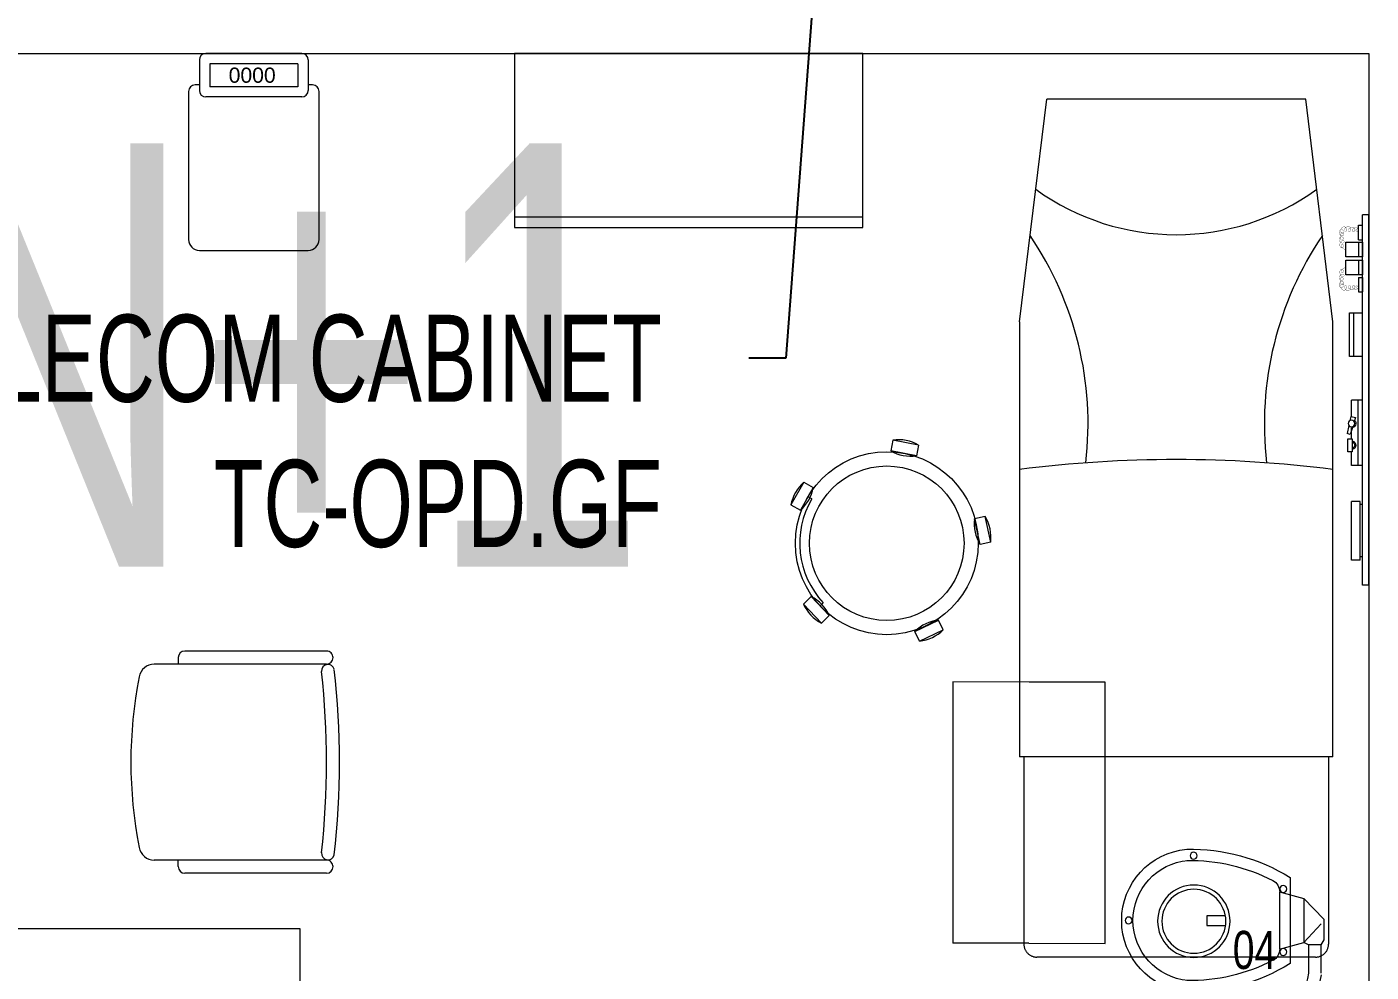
# Model space of a CAD drawing. Header units: inches. Extents: x -501855 to 57169, y -29325 to 19878.
# Drawn here: x 20767 to 23854, y -8557 to -6387 of the extents above; entities that cross this region are included whole.
import ezdxf
from ezdxf import colors
from ezdxf.entities.mleader import LeaderData, LeaderLine
from ezdxf.enums import TextEntityAlignment as Align
from ezdxf.math import Vec2, Vec3

# ---------------------------------------------------------------- set-up
doc = ezdxf.new("R2018")
doc.units = ezdxf.units.IN
doc.header["$LTSCALE"] = 25
doc.header["$MEASUREMENT"] = 0
doc.linetypes.add('00-Ground Floor$0$HIDDEN', pattern=[9.525, 6.35, -3.175])
doc.linetypes.add('DASHDOT', pattern=[25.4, 12.7, -6.35, 0, -6.35])
doc.layers.get('0').update_dxf_attribs({"color": 8})
for name, color, linetype, lineweight in [('00-Ground Floor$0$72_EGR_EQP_TAG', 142, 'Continuous', 5), ('00-Ground Floor$0$LOADING', 253, 'Continuous', 5), ('00-Ground Floor$0$Walls', 251, 'Continuous', 5), ('E-LITE-CLNG-CNDT', 6, 'DASHDOT', 35), ('E-POWR-PANL', 10, 'Continuous', 35), ('E-POWR-TEXT', 6, 'Continuous', 25)]:
    doc.layers.add(name, color=color, linetype=linetype, lineweight=lineweight)
doc.styles.add('00-Ground Floor$0$Standard', font='arial.ttf')
doc.styles.add('00-Ground Floor$0$X3G_ENTITY_257CFD', font='swisscl.ttf', dxfattribs={"height": 200})
doc.styles.add('DC_Elc_Romans', font='elc_romans.shx', dxfattribs={"width": 0.7})
doc.styles.get("Standard").update_dxf_attribs({"font": 'arial.ttf'})

# ---------------------------------------------------------------- blocks, each defined once
blk = doc.blocks.new('00-Ground Floor$0$ME19011A-P')
for p, q in [((-0.425, 0), (0.425, 0)), ((-0.425, 0), (-0.425, -0.015)), ((0.425, 0), (0.425, -0.015)), ((-0.425, -0.015), (0.425, -0.015)), ((-0.3675, -0.0198), (-0.2325, -0.0198)), ((-0.3675, -0.0198), (-0.3675, -0.0399)), ((-0.36, -0.015), (-0.36, -0.0198)), ((-0.24, -0.015), (-0.24, -0.0198)), ((-0.2325, -0.0198), (-0.2325, -0.0399)), ((-0.15, -0.015), (-0.15, -0.04)), ((-0.15, -0.025), (0, -0.025)), ((0, -0.015), (0, -0.04)), ((0.1, -0.015), (0.1, -0.045)), ((0.2, -0.045), (0.2, -0.015)), ((0.2818, -0.015), (0.2484, -0.015)), ((0.2484, -0.0243), (0.2484, -0.015)), ((0.2818, -0.0243), (0.2484, -0.0243)), ((0.2818, -0.0243), (0.2818, -0.015)), ((0.3211, -0.015), (0.2877, -0.015)), ((0.2877, -0.015), (0.2877, -0.0531)), ((0.3211, -0.0243), (0.2877, -0.0243)), ((0.3211, -0.0531), (0.3211, -0.015)), ((0.3623, -0.015), (0.3289, -0.015)), ((0.3289, -0.015), (0.3289, -0.0531)), ((0.3623, -0.0243), (0.3289, -0.0243)), ((0.3623, -0.0531), (0.3623, -0.015)), ((0.3682, -0.0243), (0.3682, -0.015)), ((0.3682, -0.015), (0.4016, -0.015)), ((0.3682, -0.0243), (0.4016, -0.0243)), ((0.4016, -0.0243), (0.4016, -0.015)), ((-0.3675, -0.0399), (-0.2325, -0.0399)), ((-0.15, -0.04), (-0.1187, -0.04)), ((-0.0887, -0.04), (-0.0637, -0.04)), ((-0.0606, -0.0371), (-0.0787, -0.0432)), ((-0.0787, -0.0432), (-0.077, -0.0497)), ((-0.0582, -0.046), (-0.077, -0.0497)), ((-0.0402, -0.0312), (-0.0496, -0.0337)), ((-0.047, -0.0434), (-0.0376, -0.0409)), ((-0.0376, -0.0409), (-0.0402, -0.0312)), ((-0.0379, -0.04), (0, -0.04)), ((0.1, -0.035), (0.2, -0.035)), ((0.1, -0.045), (0.2, -0.045)), ((0.2877, -0.0531), (0.3211, -0.0531)), ((0.3289, -0.0531), (0.3623, -0.0531))]:
    blk.add_line(p, q)
at = {"color": 8, "const_width": 0.000601}
for points in [[(0.3044, -0.0531, -0.184574), (0.2977, -0.0636, -1.44364), (0.2961, -0.0581, -0.837915), (0.2969, -0.0664, -0.30536), (0.2839, -0.062, -1.584726), (0.2894, -0.0609, -0.253153), (0.2827, -0.0684, -0.874198), (0.2775, -0.0585, -0.915253), (0.2791, -0.0658, -0.223821), (0.2683, -0.0644, -1.703343), (0.272, -0.0597, -0.588962), (0.2621, -0.068, -0.717795), (0.2625, -0.0581, -0.983104), (0.2645, -0.0644, -0.326362), (0.2534, -0.0609, -0.758716), (0.2609, -0.0514, -0.906186), (0.2593, -0.0565, -0.189488), (0.2526, -0.0522, -0.7948), (0.2613, -0.0423, -1.223996), (0.2574, -0.047, -0.072149), (0.2534, -0.0403, -0.645886), (0.2609, -0.0324, -1.366917), (0.2574, -0.0371, -0.078415), (0.2542, -0.0308, -0.723006), (0.2613, -0.0256, -1.105484), (0.2582, -0.0292, -0.221197), (0.2566, -0.0243, -0.221197)], [(0.3456, -0.0531, 0.184574), (0.3523, -0.0636, 1.44364), (0.3539, -0.0581, 0.837915), (0.3531, -0.0664, 0.30536), (0.3661, -0.062, 1.584726), (0.3606, -0.0609, 0.253153), (0.3673, -0.0684, 0.874198), (0.3725, -0.0585, 0.915253), (0.3709, -0.0658, 0.223821), (0.3817, -0.0644, 1.703343), (0.378, -0.0597, 0.588962), (0.3879, -0.068, 0.717795), (0.3875, -0.0581, 0.983104), (0.3855, -0.0644, 0.326362), (0.3966, -0.0609, 0.758716), (0.3891, -0.0514, 0.906186), (0.3907, -0.0565, 0.189488), (0.3974, -0.0522, 0.7948), (0.3887, -0.0423, 1.223996), (0.3926, -0.047, 0.072149), (0.3966, -0.0403, 0.645886), (0.3891, -0.0324, 1.366917), (0.3926, -0.0371, 0.078415), (0.3958, -0.0308, 0.723006), (0.3887, -0.0256, 1.105484), (0.3918, -0.0292, 0.221197), (0.3934, -0.0243, 0.221197)]]:
    blk.add_lwpolyline(points, format="xyb", dxfattribs=at)
blk.add_lwpolyline([(-0.1187, -0.0482), (-0.0887, -0.0482), (-0.0887, -0.0382), (-0.1187, -0.0382)], close=True)
blk.add_circle((-0.0537, -0.04), 0.0075)
for centre, radius, start, end in [((-0.1037, -0.04), 0.01, 10.4593, 169.5407), ((-0.0537, -0.04), 0.01, 45, 180), ((-0.1037, -0.04), 0.0075, 14.0075, 165.9925)]:
    blk.add_arc(centre, radius, start, end)
blk = doc.blocks.new('00-Ground Floor$0$M.44.57.64')
at = {"layer": '00-Ground Floor$0$LOADING', "xscale": 1000.000000000002, "yscale": 1000.000000000002, "zscale": 1000.000000000002, "rotation": 225.9999036123427}
blk.add_blockref('00-Ground Floor$0$ME19011A-P', (-80806.9, 16720.7), dxfattribs=at)
blk = doc.blocks.new('00-Ground Floor$0$GF21027-P')
at = {"layer": '00-Ground Floor$0$LOADING'}
for p, q in [((0.4, 0.4), (-0.4, 0.4)), ((-0.4, 0.4), (-0.4, 0)), ((0.4, 0), (0.4, 0.4)), ((-0.4, 0.025), (0.4, 0.025)), ((-0.4, 0), (0.4, 0))]:
    blk.add_line(p, q, dxfattribs=at)
blk = doc.blocks.new('00-Ground Floor$0$HF10037B-P')
at = {"layer": '00-Ground Floor$0$LOADING'}
for p, q in [((0.2459, 0.134), (0.1859, 0.134)), ((0.1859, 0.134), (0.1859, 0.109)), ((0.2459, 0.134), (0.2459, 0.109)), ((0.2459, 0.109), (0.1859, 0.109)), ((0, 0), (-0.0142, -0.0583)), ((0, 0), (0.0243, -0.0059)), ((0.0243, -0.0059), (0.01, -0.0642)), ((0.4071, -0.0094), (0.431, -0.0018)), ((0.4071, -0.0094), (0.4255, -0.0665)), ((0.431, -0.0018), (0.4493, -0.0589)), ((-0.0142, -0.0583), (0.01, -0.0642)), ((0.4069, -0.0417), (0.4165, -0.0387)), ((0.4255, -0.0665), (0.4493, -0.0589)), ((0.0524, -0.2725), (0.0674, -0.2525)), ((0.0524, -0.2725), (0.1004, -0.3085)), ((0.0674, -0.2525), (0.1154, -0.2885)), ((0.3125, -0.2897), (0.362, -0.2558)), ((0.3266, -0.3103), (0.3761, -0.2764)), ((0.3267, -0.268), (0.3323, -0.2763)), ((0.3761, -0.2764), (0.362, -0.2558)), ((0.1004, -0.3085), (0.1154, -0.2885)), ((0.3266, -0.3103), (0.3125, -0.2897))]:
    blk.add_line(p, q, dxfattribs=at)
for radius in [0.21, 0.1775]:
    blk.add_circle((0.2161, -0.1014), radius, dxfattribs=at)
for centre, radius, start, end in [((0.2159, 0.0465), 0.0925, 71.0754, 108.9246), ((0.2159, 0.1965), 0.0925, 251.0754, 288.9246), ((0.0779, -0.0499), 0.0925, 147.3419, 185.1912), ((-0.0678, -0.0143), 0.0925, 327.3419, 5.1912), ((0.4996, -0.0113), 0.0925, 178.8412, 216.6904), ((0.3568, -0.057), 0.0925, 358.8412, 36.6904), ((0.2161, -0.1014), 0.2, 303.6037, 17.3657), ((0.1289, -0.2205), 0.0925, 214.1875, 252.0368), ((0.0389, -0.3404), 0.0925, 34.1875, 72.0368), ((0.3867, -0.3449), 0.0925, 105.5121, 143.3614), ((0.3019, -0.2212), 0.0925, 285.5121, 323.3614)]:
    blk.add_arc(centre, radius, start, end, dxfattribs=at)
blk = doc.blocks.new('00-Ground Floor$0$HF13902-P')
at = {"color": 8, "linetype": '00-Ground Floor$0$HIDDEN'}
for p, q in [((-0.35, -0.6824), (-0.35, -1.1124)), ((0.35, -0.6824), (0.35, -1.1124)), ((0.32, -1.1424), (-0.32, -1.1424))]:
    blk.add_line(p, q, dxfattribs=at)
at = {"linetype": 'Continuous'}
for points in [[(0.36, -0.5224), (0.36, -0.5224), (0.36, -0.5224), (0.36, -0.5224), (0.36, -0.5224), (0.36, -0.5224), (0.36, -0.5224), (0.36, -0.5224), (0.36, -0.5224), (0.36, -0.5224), (0.36, -0.5224), (0.36, -0.5224), (0.36, -0.5224), (0.36, -0.5224), (0.36, -0.5224), (0.36, -0.5224), (0.36, -0.5224), (0.36, -0.5224), (0.36, -0.5224), (0.36, -0.5224), (0.36, -0.5224), (0.36, -0.5224), (0.36, -0.5224), (0.36, -0.5224), (0.36, -0.5224), (0.36, -0.5224), (0.36, -0.5224), (0.36, -0.5224), (0.36, -0.5224), (0.36, -0.5224), (0.36, -0.5224), (0.36, -0.5224), (0.36, -0.5224), (0.36, -0.5224), (0.36, -0.5224), (0.36, -0.5224), (0.36, -0.5224), (0.36, -0.5224), (0.36, -0.5224), (0.36, -0.5224), (0.36, -0.5224), (0.36, -0.5224), (0.36, -0.5224), (0.36, -0.5224), (0.36, -0.5224), (0.36, -0.5224), (0.36, -0.5224), (0.36, -0.5224), (0.36, -0.5224), (0.36, -0.5224), (0.36, -0.5224), (0.36, -0.5224), (0.36, -0.5224), (0.36, -0.5224), (0.36, -0.5224), (0.36, -0.5224), (0.36, -0.5224), (0.36, -0.5224), (0.36, -0.5224), (0.36, -0.5224), (0.36, -0.5224), (0.36, -0.5224), (0.36, -0.5224), (0.36, -0.5224), (0.36, -0.5224), (0.36, -0.5224), (0.36, -0.5224), (0.36, -0.5224), (0.36, -0.5224), (0.36, -0.5224), (0.36, -0.5224), (0.36, -0.5224), (0.36, -0.5224), (0.36, -0.5224), (0.36, -0.5224), (0.36, -0.5224), (0.36, -0.5224), (0.36, -0.5224), (0.36, -0.5224), (0.36, -0.5224), (0.36, -0.5224), (0.36, -0.5224), (0.36, -0.5224), (0.36, -0.5224), (0.36, -0.5224), (0.36, -0.5224), (0.36, -0.5224), (0.36, -0.5224), (0.36, -0.5224), (0.36, -0.5224), (0.36, -0.5224), (0.36, -0.5224), (0.36, -0.5224), (0.36, -0.5224), (0.36, -0.5224), (0.36, -0.5224), (0.36, -0.5224), (0.36, -0.5224), (0.36, -0.5224), (0.36, -0.5224), (0.36, -0.5224), (0.36, -0.5224), (0.36, -0.5224), (0.36, -0.5224), (0.36, -0.5224), (0.36, -0.5224), (0.36, -0.5224), (0.36, -0.5224), (0.36, -0.5224), (0.36, -0.5224), (0.36, -0.5224), (0.36, -0.5224), (0.36, -0.5224), (0.36, -0.5224), (0.36, -0.5224), (0.36, -0.5224), (0.36, -0.5224), (0.36, -0.5224), (0.36, -0.5224), (0.36, -0.5224), (0.36, -0.5224), (0.36, -0.5224), (0.36, -0.5224), (0.36, -0.5224), (0.36, -0.5224), (0.36, -0.5224), (0.36, -0.5224), (0.36, -0.5224), (0.36, -0.5224), (0.36, -0.5224), (0.36, -0.5224), (0.36, -0.5224), (0.36, -0.5224), (0.36, -0.5224), (0.36, -0.5224), (0.36, -0.5224), (0.36, -0.5224), (0.36, -0.5224), (0.36, -0.5224), (0.36, -0.5224), (0.36, -0.5224), (0.36, -0.5224), (0.36, -0.5224), (0.36, -0.5224), (0.36, -0.5224), (0.36, -0.5224), (0.36, -0.5224), (0.36, -0.5224), (0.36, -0.5224), (0.36, -0.5224), (0.36, -0.5224), (0.36, -0.5224), (0.36, -0.5224), (0.36, -0.5224), (0.36, -0.5224), (0.36, -0.5224), (0.36, -0.5224), (0.36, -0.5224), (0.36, -0.5224), (0.36, -0.5224), (0.36, -0.5224), (0.36, -0.5224), (0.36, -0.5224), (0.36, -0.5224), (0.36, -0.5224), (0.36, -0.5224), (0.36, -0.5224), (0.36, -0.5224), (0.36, -0.5224), (0.36, -0.5224), (0.36, -0.5224), (0.36, -0.5224), (0.36, -0.5224), (0.36, -0.5224), (0.36, -0.5224), (0.36, -0.5224), (0.36, -0.5224), (0.36, -0.5224), (0.36, -0.5224), (0.36, -0.5224), (0.36, -0.5224), (0.36, -0.5224), (0.36, -0.5224), (0.36, -0.5224), (0.36, -0.5224), (0.36, -0.5224), (0.36, -0.5224), (0.36, -0.5224), (0.36, -0.5224), (0.36, -0.5224), (0.36, -0.5224), (0.36, -0.5224), (0.36, -0.5224), (0.36, -0.5224), (0.36, -0.5224), (0.36, -0.5224), (0.36, -0.5224), (0.36, -0.5224), (0.36, -0.5224), (0.36, -0.5224), (0.36, -0.5224), (0.36, -0.5224), (0.36, -0.5224), (0.36, -0.5224), (0.36, -0.5224), (0.36, -0.5224), (0.36, -0.5224), (0.36, -0.5224), (0.36, -0.5224), (0.36, -0.5224), (0.36, -0.5224), (0.36, -0.5224), (0.36, -0.5224), (0.36, -0.5224), (0.36, -0.5224), (0.36, -0.5224), (0.36, -0.5224), (0.36, -0.5224), (0.36, -0.5224)], [(0.36, -0.5224), (0.36, -0.5224), (0.36, -0.5224), (0.36, -0.5224), (0.36, -0.5224), (0.36, -0.5224), (0.36, -0.5224), (0.36, -0.5224), (0.36, -0.5224), (0.36, -0.5224), (0.36, -0.5224), (0.36, -0.5224), (0.36, -0.5224), (0.36, -0.5224), (0.36, -0.5224), (0.36, -0.5224), (0.36, -0.5224), (0.36, -0.5224), (0.36, -0.5224), (0.36, -0.5224), (0.36, -0.5224), (0.36, -0.5224), (0.36, -0.5224), (0.36, -0.5224), (0.36, -0.5224), (0.36, -0.5224), (0.36, -0.5224), (0.36, -0.5224), (0.36, -0.5224), (0.36, -0.5224), (0.36, -0.5224), (0.36, -0.5224), (0.36, -0.5224), (0.36, -0.5224), (0.36, -0.5224), (0.36, -0.5224), (0.36, -0.5224), (0.36, -0.5224), (0.36, -0.5224), (0.36, -0.5224), (0.36, -0.5224), (0.36, -0.5224), (0.36, -0.5224), (0.36, -0.5224), (0.36, -0.5224), (0.36, -0.5224), (0.36, -0.5224), (0.36, -0.5224), (0.36, -0.5224), (0.36, -0.5224), (0.36, -0.5224), (0.36, -0.5224), (0.36, -0.5224), (0.36, -0.5224), (0.36, -0.5224), (0.36, -0.5224), (0.36, -0.5224), (0.36, -0.5224), (0.36, -0.5224), (0.36, -0.5224), (0.36, -0.5224), (0.36, -0.5224), (0.36, -0.5224), (0.36, -0.5224), (0.36, -0.5224), (0.36, -0.5224), (0.36, -0.5224), (0.36, -0.5224), (0.36, -0.5224), (0.36, -0.5224), (0.36, -0.5224), (0.36, -0.5224), (0.36, -0.5224), (0.36, -0.5224), (0.36, -0.5224), (0.36, -0.5224), (0.36, -0.5224), (0.36, -0.5224), (0.36, -0.5224), (0.36, -0.5224), (0.36, -0.5224), (0.36, -0.5224), (0.36, -0.5224), (0.36, -0.5224), (0.36, -0.5224), (0.36, -0.5224), (0.36, -0.5224), (0.36, -0.5224), (0.36, -0.5224), (0.36, -0.5224), (0.36, -0.5224), (0.36, -0.5224), (0.36, -0.5224), (0.36, -0.5224), (0.36, -0.5224), (0.36, -0.5224), (0.36, -0.5224), (0.36, -0.5224), (0.36, -0.5224), (0.36, -0.5224), (0.36, -0.5224), (0.36, -0.5224), (0.36, -0.5224), (0.36, -0.5224), (0.36, -0.5224), (0.36, -0.5224), (0.36, -0.5224), (0.36, -0.5224), (0.36, -0.5224), (0.36, -0.5224), (0.36, -0.5224), (0.36, -0.5224), (0.36, -0.5224), (0.36, -0.5224), (0.36, -0.5224), (0.36, -0.5224), (0.36, -0.5224), (0.36, -0.5224), (0.36, -0.5224), (0.36, -0.5224), (0.36, -0.5224), (0.36, -0.5224), (0.36, -0.5224), (0.36, -0.5224), (0.36, -0.5224), (0.36, -0.5224), (0.36, -0.5224), (0.36, -0.5224), (0.36, -0.5224), (0.36, -0.5224), (0.36, -0.5224), (0.36, -0.5224), (0.36, -0.5224), (0.36, -0.5224), (0.36, -0.5224), (0.36, -0.5224), (0.36, -0.5224), (0.36, -0.5224), (0.36, -0.5224), (0.36, -0.5224), (0.36, -0.5224), (0.36, -0.5224), (0.36, -0.5224), (0.36, -0.5224), (0.36, -0.5224), (0.36, -0.5224), (0.36, -0.5224), (0.36, -0.5224), (0.36, -0.5224), (0.36, -0.5224), (0.36, -0.5224), (0.36, -0.5224), (0.36, -0.5224), (0.36, -0.5224), (0.36, -0.5224), (0.36, -0.5224), (0.36, -0.5224), (0.36, -0.5224), (0.36, -0.5224), (0.36, -0.5224), (0.36, -0.5224), (0.36, -0.5224), (0.36, -0.5224), (0.36, -0.5224), (0.36, -0.5224), (0.36, -0.5224), (0.36, -0.5224), (0.36, -0.5224), (0.36, -0.5224), (0.36, -0.5224), (0.36, -0.5224), (0.36, -0.5224), (0.36, -0.5224), (0.36, -0.5224), (0.36, -0.5224), (0.36, -0.5224), (0.36, -0.5224), (0.36, -0.5224), (0.36, -0.5224), (0.36, -0.5224), (0.36, -0.5224), (0.36, -0.5224), (0.36, -0.5224), (0.36, -0.5224), (0.36, -0.5224), (0.36, -0.5224), (0.36, -0.5224), (0.36, -0.5224), (0.36, -0.5224), (0.36, -0.5224), (0.36, -0.5224), (0.36, -0.5224), (0.36, -0.5224), (0.36, -0.5224), (0.36, -0.5224), (0.36, -0.5224), (0.36, -0.5224), (0.36, -0.5224), (0.36, -0.5224), (0.36, -0.5224), (0.36, -0.5224), (0.36, -0.5224), (0.36, -0.5224), (0.36, -0.5224), (0.36, -0.5224), (0.36, -0.5224), (0.36, -0.5224), (0.36, -0.5224), (0.36, -0.5224), (0.36, -0.5224), (0.36, -0.5224), (0.36, -0.5224), (0.36, -0.5224), (0.36, -0.5224)], [(0.36, -0.5224), (0.36, -0.5224), (0.36, -0.5224), (0.36, -0.5224), (0.36, -0.5224), (0.36, -0.5224), (0.36, -0.5224), (0.36, -0.5224), (0.36, -0.5224), (0.36, -0.5224), (0.36, -0.5224), (0.36, -0.5224), (0.36, -0.5224), (0.36, -0.5224), (0.36, -0.5224), (0.36, -0.5224), (0.36, -0.5224), (0.36, -0.5224), (0.36, -0.5224), (0.36, -0.5224), (0.36, -0.5224), (0.36, -0.5224), (0.36, -0.5224), (0.36, -0.5224), (0.36, -0.5224), (0.36, -0.5224), (0.36, -0.5224), (0.36, -0.5224), (0.36, -0.5224), (0.36, -0.5224), (0.36, -0.5224), (0.36, -0.5224), (0.36, -0.5224), (0.36, -0.5224), (0.36, -0.5224), (0.36, -0.5224), (0.36, -0.5224), (0.36, -0.5224), (0.36, -0.5224), (0.36, -0.5224), (0.36, -0.5224), (0.36, -0.5224), (0.36, -0.5224), (0.36, -0.5224), (0.36, -0.5224), (0.36, -0.5224), (0.36, -0.5224), (0.36, -0.5224), (0.36, -0.5224), (0.36, -0.5224), (0.36, -0.5224), (0.36, -0.5224), (0.36, -0.5224), (0.36, -0.5224), (0.36, -0.5224), (0.36, -0.5224), (0.36, -0.5224), (0.36, -0.5224), (0.36, -0.5224), (0.36, -0.5224), (0.36, -0.5224), (0.36, -0.5224), (0.36, -0.5224), (0.36, -0.5224), (0.36, -0.5224), (0.36, -0.5224), (0.36, -0.5224), (0.36, -0.5224), (0.36, -0.5224), (0.36, -0.5224), (0.36, -0.5224), (0.36, -0.5224), (0.36, -0.5224), (0.36, -0.5224), (0.36, -0.5224), (0.36, -0.5224), (0.36, -0.5224), (0.36, -0.5224), (0.36, -0.5224), (0.36, -0.5224), (0.36, -0.5224), (0.36, -0.5224), (0.36, -0.5224), (0.36, -0.5224), (0.36, -0.5224), (0.36, -0.5224), (0.36, -0.5224), (0.36, -0.5224), (0.36, -0.5224), (0.36, -0.5224), (0.36, -0.5224), (0.36, -0.5224), (0.36, -0.5224), (0.36, -0.5224), (0.36, -0.5224), (0.36, -0.5224), (0.36, -0.5224), (0.36, -0.5224), (0.36, -0.5224), (0.36, -0.5224), (0.36, -0.5224), (0.36, -0.5224), (0.36, -0.5224), (0.36, -0.5224), (0.36, -0.5224), (0.36, -0.5224), (0.36, -0.5224), (0.36, -0.5224), (0.36, -0.5224), (0.36, -0.5224), (0.36, -0.5224), (0.36, -0.5224), (0.36, -0.5224), (0.36, -0.5224), (0.36, -0.5224), (0.36, -0.5224), (0.36, -0.5224), (0.36, -0.5224), (0.36, -0.5224), (0.36, -0.5224), (0.36, -0.5224), (0.36, -0.5224), (0.36, -0.5224), (0.36, -0.5224), (0.36, -0.5224), (0.36, -0.5224), (0.36, -0.5224), (0.36, -0.5224), (0.36, -0.5224), (0.36, -0.5224), (0.36, -0.5224), (0.36, -0.5224), (0.36, -0.5224), (0.36, -0.5224), (0.36, -0.5224), (0.36, -0.5224), (0.36, -0.5224), (0.36, -0.5224), (0.36, -0.5224), (0.36, -0.5224), (0.36, -0.5224), (0.36, -0.5224), (0.36, -0.5224), (0.36, -0.5224), (0.36, -0.5224), (0.36, -0.5224), (0.36, -0.5224), (0.36, -0.5224), (0.36, -0.5224), (0.36, -0.5224), (0.36, -0.5224), (0.36, -0.5224), (0.36, -0.5224), (0.36, -0.5224), (0.36, -0.5224), (0.36, -0.5224), (0.36, -0.5224), (0.36, -0.5224), (0.36, -0.5224), (0.36, -0.5224), (0.36, -0.5224), (0.36, -0.5224), (0.36, -0.5224), (0.36, -0.5224), (0.36, -0.5224), (0.36, -0.5224), (0.36, -0.5224), (0.36, -0.5224), (0.36, -0.5224), (0.36, -0.5224), (0.36, -0.5224), (0.36, -0.5224), (0.36, -0.5224), (0.36, -0.5224), (0.36, -0.5224), (0.36, -0.5224), (0.36, -0.5224), (0.36, -0.5224), (0.36, -0.5224), (0.36, -0.5224), (0.36, -0.5224), (0.36, -0.5224), (0.36, -0.5224), (0.36, -0.5224), (0.36, -0.5224), (0.36, -0.5224), (0.36, -0.5224), (0.36, -0.5224), (0.36, -0.5224), (0.36, -0.5224), (0.36, -0.5224), (0.36, -0.5224), (0.36, -0.5224), (0.36, -0.5224), (0.36, -0.5224), (0.36, -0.5224), (0.36, -0.5224), (0.36, -0.5224), (0.36, -0.5224), (0.36, -0.5224), (0.36, -0.5224), (0.36, -0.5224), (0.36, -0.5224), (0.36, -0.5224), (0.36, -0.5224), (0.36, -0.5224), (0.36, -0.5224), (0.36, -0.5224), (0.36, -0.5224), (0.36, -0.5224), (0.36, -0.5224), (0.36, -0.5224), (0.36, -0.5224), (0.36, -0.5224), (0.36, -0.5224), (0.36, -0.5224), (0.36, -0.5224), (0.36, -0.5224), (0.36, -0.5224), (0.36, -0.5224), (0.36, -0.5224), (0.36, -0.5224), (0.36, -0.5224), (0.36, -0.5224), (0.36, -0.5224), (0.36, -0.5224), (0.36, -0.5224), (0.36, -0.5224), (0.36, -0.5224), (0.36, -0.5224), (0.36, -0.5224), (0.36, -0.5224), (0.36, -0.5224), (0.36, -0.5224), (0.36, -0.5224), (0.36, -0.5224), (0.36, -0.5224), (0.36, -0.5224), (0.36, -0.5224), (0.36, -0.5224), (0.36, -0.5224), (0.36, -0.5224), (0.36, -0.5224), (0.36, -0.5224), (0.36, -0.5224), (0.36, -0.5224), (0.36, -0.5224), (0.36, -0.5224), (0.36, -0.5224), (0.36, -0.5224), (0.36, -0.5224), (0.36, -0.5224), (0.36, -0.5224), (0.36, -0.5224), (0.36, -0.5224), (0.36, -0.5224), (0.36, -0.5224), (0.36, -0.5224), (0.36, -0.5224), (0.36, -0.5224), (0.36, -0.5224), (0.36, -0.5224), (0.36, -0.5224), (0.36, -0.5224), (0.36, -0.5224), (0.36, -0.5224), (0.36, -0.5224), (0.36, -0.5224), (0.36, -0.5224), (0.36, -0.5224), (0.36, -0.5224), (0.36, -0.5224), (0.36, -0.5224), (0.36, -0.5224), (0.36, -0.5224), (0.36, -0.5224), (0.36, -0.5224)]]:
    blk.add_lwpolyline(points, close=True, dxfattribs=at)
for points in [[(0.36, -0.5224), (0.36, -0.5224), (0.36, -0.5224), (0.36, -0.5224), (0.36, -0.5224), (0.36, -0.5224), (0.36, -0.5224), (0.36, -0.5224)], [(0.36, -0.5224), (0.36, -0.5224), (0.36, -0.5224), (0.36, -0.5224), (0.36, -0.5224), (0.36, -0.5224), (0.36, -0.5224), (0.36, -0.5224), (0.36, -0.5224), (0.36, -0.5224), (0.36, -0.5224), (0.36, -0.5224), (0.36, -0.5224), (0.36, -0.5224), (0.36, -0.5224), (0.36, -0.5224), (0.36, -0.5224), (0.36, -0.5224), (0.36, -0.5224), (0.36, -0.5224), (0.36, -0.5224), (0.36, -0.5224), (0.36, -0.5224), (0.36, -0.5224), (0.36, -0.5224), (0.36, -0.5224), (0.36, -0.5224), (0.36, -0.5224), (0.36, -0.5224), (0.36, -0.5224), (0.36, -0.5224), (0.36, -0.5224), (0.36, -0.5224), (0.36, -0.5224), (0.36, -0.5224), (0.36, -0.5224), (0.36, -0.5224), (0.36, -0.5224), (0.36, -0.5224), (0.36, -0.5224), (0.36, -0.5224), (0.36, -0.5224), (0.36, -0.5224), (0.36, -0.5224), (0.36, -0.5224), (0.36, -0.5224), (0.36, -0.5224), (0.36, -0.5224), (0.36, -0.5224), (0.36, -0.5224), (0.36, -0.5224), (0.36, -0.5224), (0.36, -0.5224), (0.36, -0.5224), (0.36, -0.5224), (0.36, -0.5224), (0.36, -0.5224), (0.36, -0.5224), (0.36, -0.5224), (0.36, -0.5224), (0.36, -0.5224), (0.36, -0.5224), (0.36, -0.5224), (0.36, -0.5224), (0.36, -0.5224), (0.36, -0.5224), (0.36, -0.5224), (0.36, -0.5224), (0.36, -0.5224), (0.36, -0.5224), (0.36, -0.5224), (0.36, -0.5224), (0.36, -0.5224), (0.36, -0.5224), (0.36, -0.5224), (0.36, -0.5224), (0.36, -0.5224), (0.36, -0.5224), (0.36, -0.5224), (0.36, -0.5224), (0.36, -0.5224), (0.36, -0.5224), (0.36, -0.5224), (0.36, -0.5224), (0.36, -0.5224), (0.36, -0.5224), (0.36, -0.5224), (0.36, -0.5224), (0.36, -0.5224), (0.36, -0.5224), (0.36, -0.5224), (0.36, -0.5224), (0.36, -0.5224), (0.36, -0.5224), (0.36, -0.5224), (0.36, -0.5224), (0.36, -0.5224), (0.36, -0.5224), (0.36, -0.5224), (0.36, -0.5224), (0.36, -0.5224), (0.36, -0.5224), (0.36, -0.5224), (0.36, -0.5224), (0.36, -0.5224), (0.36, -0.5224), (0.36, -0.5224), (0.36, -0.5224), (0.36, -0.5224), (0.36, -0.5224), (0.36, -0.5224)], [(0.36, -0.5224), (0.36, -0.5224), (0.36, -0.5224), (0.36, -0.5224), (0.36, -0.5224), (0.36, -0.5224), (0.36, -0.5224), (0.36, -0.5224), (0.36, -0.5224), (0.36, -0.5224), (0.36, -0.5224), (0.36, -0.5224), (0.36, -0.5224), (0.36, -0.5224), (0.36, -0.5224), (0.36, -0.5224), (0.36, -0.5224)], [(0.36, -0.5224), (0.36, -0.5224), (0.36, -0.5224), (0.36, -0.5224), (0.36, -0.5224), (0.36, -0.5224), (0.36, -0.5224)], [(0.36, -0.5224), (0.36, -0.5224), (0.36, -0.5224), (0.36, -0.5224), (0.36, -0.5224), (0.36, -0.5224), (0.36, -0.5224), (0.36, -0.5224), (0.36, -0.5224), (0.36, -0.5224), (0.36, -0.5224), (0.36, -0.5224)], [(0.36, -0.5224), (0.36, -0.5224), (0.36, -0.5224), (0.36, -0.5224), (0.36, -0.5224), (0.36, -0.5224), (0.36, -0.5224), (0.36, -0.5224), (0.36, -0.5224), (0.36, -0.5224), (0.36, -0.5224), (0.36, -0.5224), (0.36, -0.5224), (0.36, -0.5224), (0.36, -0.5224), (0.36, -0.5224), (0.36, -0.5224), (0.36, -0.5224), (0.36, -0.5224), (0.36, -0.5224), (0.36, -0.5224), (0.36, -0.5224), (0.36, -0.5224), (0.36, -0.5224), (0.36, -0.5224), (0.36, -0.5224), (0.36, -0.5224), (0.36, -0.5224), (0.36, -0.5224), (0.36, -0.5224), (0.36, -0.5224), (0.36, -0.5224), (0.36, -0.5224), (0.36, -0.5224), (0.36, -0.5224), (0.36, -0.5224), (0.36, -0.5224), (0.36, -0.5224), (0.36, -0.5224), (0.36, -0.5224), (0.36, -0.5224), (0.36, -0.5224), (0.36, -0.5224), (0.36, -0.5224), (0.36, -0.5224), (0.36, -0.5224), (0.36, -0.5224), (0.36, -0.5224), (0.36, -0.5224), (0.36, -0.5224), (0.36, -0.5224), (0.36, -0.5224), (0.36, -0.5224), (0.36, -0.5224), (0.36, -0.5224), (0.36, -0.5224), (0.36, -0.5224), (0.36, -0.5224), (0.36, -0.5224), (0.36, -0.5224), (0.36, -0.5224), (0.36, -0.5224), (0.36, -0.5224), (0.36, -0.5224), (0.36, -0.5224), (0.36, -0.5224), (0.36, -0.5224), (0.36, -0.5224), (0.36, -0.5224), (0.36, -0.5224), (0.36, -0.5224), (0.36, -0.5224), (0.36, -0.5224), (0.36, -0.5224), (0.36, -0.5224), (0.36, -0.5224), (0.36, -0.5224), (0.36, -0.5224), (0.36, -0.5224), (0.36, -0.5224), (0.36, -0.5224), (0.36, -0.5224), (0.36, -0.5224), (0.36, -0.5224), (0.36, -0.5224), (0.36, -0.5224), (0.36, -0.5224), (0.36, -0.5224), (0.36, -0.5224)], [(0.36, -0.5224), (0.36, -0.5224), (0.36, -0.5224), (0.36, -0.5224), (0.36, -0.5224), (0.36, -0.5224), (0.36, -0.5224), (0.36, -0.5224), (0.36, -0.5224), (0.36, -0.5224)], [(0.36, -0.5224), (0.36, -0.5224), (0.36, -0.5224), (0.36, -0.5224), (0.36, -0.5224), (0.36, -0.5224), (0.36, -0.5224), (0.36, -0.5224), (0.36, -0.5224), (0.36, -0.5224)], [(0.36, -0.5224), (0.36, -0.5224), (0.36, -0.5224), (0.36, -0.5224), (0.36, -0.5224), (0.36, -0.5224), (0.36, -0.5224), (0.36, -0.5224), (0.36, -0.5224), (0.36, -0.5224), (0.36, -0.5224), (0.36, -0.5224), (0.36, -0.5224), (0.36, -0.5224), (0.36, -0.5224)], [(0.36, -0.5224), (0.36, -0.5224), (0.36, -0.5224), (0.36, -0.5224), (0.36, -0.5224), (0.36, -0.5224), (0.36, -0.5224), (0.36, -0.5224), (0.36, -0.5224), (0.36, -0.5224)], [(0.36, -0.5224), (0.36, -0.5224), (0.36, -0.5224), (0.36, -0.5224), (0.36, -0.5224), (0.36, -0.5224), (0.36, -0.5224)], [(0.36, -0.5224), (0.36, -0.5224), (0.36, -0.5224), (0.36, -0.5224), (0.36, -0.5224), (0.36, -0.5224), (0.36, -0.5224), (0.36, -0.5224), (0.36, -0.5224), (0.36, -0.5224)], [(0.36, -0.5224), (0.36, -0.5224), (0.36, -0.5224), (0.36, -0.5224), (0.36, -0.5224), (0.36, -0.5224), (0.36, -0.5224), (0.36, -0.5224), (0.36, -0.5224), (0.36, -0.5224), (0.36, -0.5224), (0.36, -0.5224), (0.36, -0.5224), (0.36, -0.5224), (0.36, -0.5224), (0.36, -0.5224), (0.36, -0.5224), (0.36, -0.5224)], [(0.36, -0.5224), (0.36, -0.5224), (0.36, -0.5224), (0.36, -0.5224), (0.36, -0.5224), (0.36, -0.5224), (0.36, -0.5224), (0.36, -0.5224), (0.36, -0.5224)]]:
    blk.add_lwpolyline(points, dxfattribs=at)
blk.add_circle((0.36, -0.5224), 0.000000101)
at = {"color": 8}
for centre, radius, start, end in [((0, 1.0679), 0.5515, 234.1788, 305.8212), ((-0.9704, 0.0819), 0.7679, 353.3222, 34.2669), ((0.9704, 0.0819), 0.7679, 145.7331, 186.6778), ((0, -2.9071), 2.9071, 82.8865, 97.1135)]:
    blk.add_arc(centre, radius, start, end, dxfattribs=at)
at = {"color": 8, "linetype": '00-Ground Floor$0$HIDDEN'}
for centre, start, end in [((-0.32, -1.1124), 180, 270), ((0.32, -1.1124), 270, 0)]:
    blk.add_arc(centre, 0.03, start, end, dxfattribs=at)
at = {"layer": '00-Ground Floor$0$LOADING'}
for p, q in [((-0.36, 0.3161), (-0.2975, 0.8276)), ((0.2975, 0.8276), (-0.2975, 0.8276)), ((0.36, 0.3161), (0.2975, 0.8276)), ((-0.36, 0.3161), (-0.36, -0.6824)), ((0.36, -0.6824), (0.36, 0.3161)), ((0.36, -0.6824), (-0.36, -0.6824))]:
    blk.add_line(p, q, dxfattribs=at)
blk = doc.blocks.new('00-Ground Floor$0$HF11772-P')
at = {"layer": '00-Ground Floor$0$LOADING'}
for p, q in [((0.6, 0.35), (0, 0.35)), ((0, 0.175), (0, 0.35)), ((0.6, 0.175), (0.6, 0.35)), ((0, 0.175), (0, 0)), ((0.6, 0), (0.6, 0.175)), ((0, 0), (0.6, 0))]:
    blk.add_line(p, q, dxfattribs=at)
blk = doc.blocks.new('00-Ground Floor$0$mobile light')
at = {"layer": '00-Ground Floor$0$LOADING'}
for p, q in [((1882.58, -498.29), (1882.35, -499.8)), ((1882.35, -499.8), (1885.55, -500.28)), ((1882.58, -498.29), (1885.78, -498.78)), ((1883.28, -500.85), (1883.42, -499.96)), ((1883.78, -497.56), (1883.65, -498.45)), ((1885.1, -497.29), (1883.78, -497.56)), ((1887.04, -497.59), (1885.1, -497.29)), ((1923.94, -497.59), (1925.88, -497.29)), ((1928.41, -498.29), (1925.2, -498.78)), ((1928.63, -499.8), (1925.43, -500.28)), ((1925.88, -497.29), (1927.2, -497.56)), ((1927.2, -497.56), (1927.33, -498.45)), ((1927.7, -500.85), (1927.56, -499.96)), ((1928.41, -498.29), (1928.63, -499.8)), ((1884.47, -501.5), (1883.28, -500.85)), ((1886.4, -501.79), (1884.47, -501.5)), ((1924.58, -501.79), (1926.52, -501.5)), ((1926.52, -501.5), (1927.7, -500.85)), ((1947.59, -502.62), (1941.09, -502.62)), ((1948.76, -501.94), (1947.59, -502.62)), ((1947.59, -502.62), (1947.59, -505.45)), ((1948.15, -506.5), (1952.41, -502.55)), ((1953.47, -501.94), (1948.76, -501.94)), ((1958.23, -506.5), (1953.47, -501.94)), ((1947.59, -505.45), (1941.09, -505.45)), ((1947.59, -505.45), (1948.15, -506.5)), ((1946.6, -512.08), (1948.15, -506.5)), ((1958.23, -506.5), (1948.15, -506.5)), ((1959.78, -512.08), (1958.23, -506.5)), ((1963.08, -509.67), (1943.3, -509.67)), ((1959.78, -512.08), (1946.6, -512.08)), ((1908.01, -522.53), (1909, -517.55)), ((1911.69, -517.55), (1909, -517.55)), ((1912.69, -522.53), (1911.69, -517.55)), ((1911.69, -517.55), (1914.17, -518.99)), ((1914.17, -518.99), (1914.17, -523.77)), ((1921.08, -519.69), (1914.74, -519.69)), ((1922.73, -518.8), (1921.08, -519.69)), ((1921.08, -519.69), (1921.08, -523.01)), ((1921.08, -519.69), (1921.08, -523.01)), ((1925.38, -518.8), (1922.73, -518.8)), ((1892.68, -523.97), (1883.05, -523.97)), ((1892.68, -528.06), (1892.68, -523.24)), ((1892.68, -523.24), (1906.16, -523.24)), ((1897.5, -528.06), (1897.5, -523.24)), ((1906.16, -523.24), (1906.16, -528.06)), ((1909.15, -524.25), (1906.16, -524.32)), ((1908.01, -522.53), (1908.62, -524.28)), ((1909.15, -524.25), (1909.15, -526.94)), ((1912.69, -522.53), (1911.9, -524.78)), ((1911.9, -524.78), (1914.17, -523.77)), ((1921.08, -523.01), (1914.77, -523.01)), ((1922.73, -523.93), (1921.08, -523.04)), ((1925.38, -523.93), (1922.73, -523.93)), ((1892.68, -527.34), (1883.05, -527.34)), ((1909.15, -526.94), (1906.16, -526.87)), ((1906.16, -528.06), (1892.68, -528.06)), ((1886.4, -549.48), (1884.47, -549.77)), ((1924.58, -549.48), (1926.52, -549.77)), ((1882.35, -551.47), (1885.55, -550.99)), ((1882.58, -552.98), (1882.35, -551.47)), ((1882.58, -552.98), (1885.78, -552.5)), ((1884.47, -549.77), (1883.28, -550.42)), ((1883.28, -550.42), (1883.42, -551.31)), ((1928.41, -552.98), (1925.2, -552.5)), ((1928.63, -551.47), (1925.43, -550.99)), ((1926.52, -549.77), (1927.7, -550.42)), ((1927.7, -550.42), (1927.56, -551.31)), ((1928.41, -552.98), (1928.63, -551.47)), ((1883.78, -553.71), (1883.65, -552.82)), ((1885.1, -553.98), (1883.78, -553.71)), ((1887.04, -553.69), (1885.1, -553.98)), ((1923.94, -553.69), (1925.88, -553.98)), ((1925.88, -553.98), (1927.2, -553.71)), ((1927.2, -553.71), (1927.33, -552.82))]:
    blk.add_line(p, q, dxfattribs=at)
for points in [[(1903.33, -523.24), (1903.33, -514.02), (1891.61, -514.02), (1891.61, -523.97)], [(1954.27, -524.55), (1954.27, -528.82), (1952.05, -528.82), (1952.05, -524.5)], [(1891.61, -527.34), (1891.61, -537.34), (1903.33, -537.34), (1903.33, -528.06)], [(1892.74, -537.34), (1892.74, -539.04), (1895.76, -539.04), (1895.76, -537.34)], [(1898.05, -537.34), (1898.05, -539.5)], [(1898.05, -540.63), (1898.05, -540.87), (1898.53, -541.35), (1900.02, -541.35), (1900.5, -540.87), (1900.5, -537.34)]]:
    blk.add_lwpolyline(points, dxfattribs=at)
for points in [[(1929.78, -518.8), (1925.38, -518.8), (1925.38, -523.93), (1929.78, -523.93)], [(1899.3, -539.5), (1888.5, -539.5), (1888.5, -540.63), (1899.3, -540.63)]]:
    blk.add_lwpolyline(points, close=True, dxfattribs=at)
for centre, radius in [((1945.96, -511.25), 0.793), ((1960.42, -511.25), 0.793), ((1953.01, -531.79), 8.32), ((1953.01, -531.79), 7.35), ((1938.31, -531.85), 0.793), ((1968.07, -531.85), 0.793), ((1953.19, -546.77), 0.793)]:
    blk.add_circle(centre, radius, dxfattribs=at)
for centre, radius, start, end in [((1888.02, -499.89), 2.5, 90, 270), ((1888.02, -525.64), 28.25, 12.1463, 90), ((1922.96, -525.64), 28.25, 90, 128.2073), ((1922.96, -499.89), 2.5, 270, 90), ((1888.02, -525.64), 23.25, 20.3387, 90), ((1922.96, -525.64), 23.25, 90, 126.3743), ((1942.82, -519.31), 16.86, 97.1293, 177.6115), ((1942.82, -519.31), 13.97, 97.1293, 177.6115), ((1922.96, -525.64), 28.25, 138.4974, 155.7305), ((1922.96, -525.64), 23.25, 138.7224, 150.0382), ((1980.13, -532.49), 43.32, 148.2167, 181.2501), ((1946.6, -514.96), 2.89, 90, 152.4092), ((1959.78, -514.96), 2.89, 27.5908, 90), ((1926.25, -532.49), 43.32, 358.7499, 31.7833), ((1980.13, -532.49), 40.72, 152.4092, 181.2501), ((1926.25, -532.49), 40.72, 358.7499, 27.5908), ((1911.94, -521.38), 3.27, 313.0112, 46.9888), ((1883.05, -525.65), 1.68, 90, 270), ((1888.02, -525.64), 28.25, 270, 5.3386), ((1910.32, -525.6), 1.78, 229.0673, 130.9327), ((1888.02, -525.64), 23.25, 270, 356.3184), ((1953.19, -531.93), 16.44, 185.2361, 354.7639), ((1953.19, -531.93), 13.84, 185.2361, 354.7639), ((1922.96, -525.64), 28.25, 204.483, 208.105), ((1922.96, -525.64), 23.25, 210.2349, 221.2776), ((1922.96, -525.64), 28.25, 213.7985, 221.5026), ((1922.96, -525.64), 23.25, 233.6257, 270), ((1888.02, -551.39), 2.5, 90, 270), ((1922.96, -525.64), 28.25, 231.7927, 270), ((1922.96, -551.39), 2.5, 270, 90)]:
    blk.add_arc(centre, radius, start, end, dxfattribs=at)
blk = doc.blocks.new('00-Ground Floor$0$GF21016-P')
at = {"layer": '00-Ground Floor$0$LOADING', "extrusion": (-1.24384e-09, -1.20261e-09, -1)}
for p, q in [((0.0128, 0.0179), (0.0128, 0.4136)), ((0.4628, 0.0179), (0.4628, 0.4136)), ((-0.0172, 0.0179), (-0.0172, 0.3435)), ((-0.0022, 0.3585), (0.0128, 0.3585)), ((0.4778, 0.3585), (0.4628, 0.3585)), ((0.4928, 0.0179), (0.4928, 0.3435)), ((0.4778, 0.0029), (0.4778, 0.0029))]:
    blk.add_line(p, q, dxfattribs=at)
for centre, radius, start, end in [((-0.2378, -0.5362), 1.0036, 78.7568, 101.2432), ((-0.0478, 0.4136), 0.035, 0, 80.6557), ((-0.4278, 0.4136), 0.035, 99.3443, 180), ((0.0022, 0.3435), 0.015, 0, 90), ((-0.4778, 0.3435), 0.015, 90, 180), ((0.0022, 0.0179), 0.015, 270, 0), ((0.0022, 0.0179), 0.015, 180, 270), ((-0.0284, 0.0145), 0.015, 284.3864, 95.5209), ((-0.2378, 1.8734), 1.8855, 263.5119, 276.4881), ((-0.2378, 1.8928), 1.8749, 263.6341, 276.3659), ((-0.4471, 0.0145), 0.015, 84.4791, 255.6136), ((-0.4778, 0.0179), 0.015, 270, 0), ((-0.4778, 0.0179), 0.015, 180, 270)]:
    blk.add_arc(centre, radius, start, end, dxfattribs=at)
blk = doc.blocks.new('00-Ground Floor$0$HF13461A-P')
at = {"layer": '00-Ground Floor$0$LOADING'}
for p, q in [((0.0229, 0.4353), (0.0229, 0.3653)), ((0.2579, 0.4503), (0.0379, 0.4503)), ((0.2729, 0.4353), (0.2729, 0.3653)), ((0.2493, 0.4266), (0.0466, 0.4266)), ((0.0466, 0.4266), (0.0466, 0.3739)), ((0.2493, 0.4266), (0.2493, 0.3739)), ((0.0229, 0.3778), (0.0129, 0.3778)), ((0.2493, 0.3739), (0.0466, 0.3739)), ((0.2829, 0.3778), (0.2729, 0.3778)), ((-0.0021, 0.3628), (-0.0021, 0.0228)), ((0.2579, 0.3503), (0.0379, 0.3503)), ((0.2979, 0.0228), (0.2979, 0.3628)), ((0.0229, -0.0022), (0.2729, -0.0022))]:
    blk.add_line(p, q, dxfattribs=at)
for centre, radius, start, end in [((0.0379, 0.4353), 0.015, 90, 180), ((0.2579, 0.4353), 0.015, 0, 90), ((0.0129, 0.3628), 0.015, 90, 180), ((0.2829, 0.3628), 0.015, 0, 90), ((0.0379, 0.3653), 0.015, 180, 270), ((0.2579, 0.3653), 0.015, 270, 0), ((0.0229, 0.0228), 0.025, 180, 270), ((0.2729, 0.0228), 0.025, 270, 0)]:
    blk.add_arc(centre, radius, start, end, dxfattribs=at)
at = {"layer": '00-Ground Floor$0$LOADING', "style": '00-Ground Floor$0$Standard'}
blk.add_text('0000', height=0.03477, dxfattribs=at).set_placement((0.0901, 0.3829))
blk = doc.blocks.new('00-Ground Floor')
at = {"layer": '00-Ground Floor$0$LOADING', "elevation": 0}
blk.add_lwpolyline([(21394.7, -9207.4), (21394.7, -8457.4), (19894.7, -8457.4), (19894.7, -9207.4)], close=True, dxfattribs=at)
at = {"layer": '00-Ground Floor$0$Walls'}
for p, q in [((19697.7, -6447.4, 0), (23849.5, -6447.4, 0)), ((23849.5, -6447.4, 0), (23849.5, -9957.4, 0))]:
    blk.add_line(p, q, dxfattribs=at)
at = {"layer": '00-Ground Floor$0$LOADING', "lineweight": 0, "xscale": 1000, "yscale": 1000, "zscale": 1000}
blk.add_blockref('00-Ground Floor$0$HF13461A-P', (21140.1, -6897.7, 0), dxfattribs=at)
at = {"layer": '00-Ground Floor$0$LOADING', "color": 1, "xscale": 1000, "yscale": 1000, "zscale": 1000, "rotation": 2.09118487140825e-08}
blk.add_blockref('00-Ground Floor$0$GF21027-P', (22287, -6847.4, 0), dxfattribs=at)
at = {"layer": '00-Ground Floor$0$LOADING', "xscale": 1000, "yscale": 1000, "zscale": 1000}
blk.add_blockref('00-Ground Floor$0$HF13902-P', (23406.8, -7380.1, 0), dxfattribs=at)
at = {"layer": '00-Ground Floor$0$LOADING', "xscale": -1, "rotation": 135.9999036123427}
blk.add_blockref('00-Ground Floor$0$M.44.57.64', (93592.2, -51348.9, 0), dxfattribs=at)
at = {"layer": '00-Ground Floor$0$LOADING', "extrusion": (-2.75759e-10, -1.16581e-09, -1), "xscale": -999.9999999999998, "yscale": 999.9999999999998, "zscale": 999.9999999999998, "rotation": 154.2186874640737}
blk.add_blockref('00-Ground Floor$0$HF10037B-P', (-22980.6, -7569.5, 0), dxfattribs=at)
at = {"layer": '00-Ground Floor$0$LOADING', "color": 1, "extrusion": (-2.24019e-05, -2.67576e-11, 1), "xscale": -1000.000000000003, "yscale": 1000.000000000003, "zscale": -1000.000000000003, "rotation": 90.00002511235276}
blk.add_blockref('00-Ground Floor$0$GF21016-P', (21472.9, -7837, -0.5), dxfattribs=at)
at = {"layer": '00-Ground Floor$0$LOADING', "extrusion": (-3.71389e-28, -3.9656e-29, -1), "xscale": -999.9999999999989, "yscale": 999.9999999999989, "zscale": -999.9999999999989, "rotation": 270.0555933617624}
blk.add_blockref('00-Ground Floor$0$HF11772-P', (-23243.3, -8491, 0), dxfattribs=at)
at = {"layer": '00-Ground Floor$0$LOADING', "xscale": -10, "yscale": 10, "zscale": 10, "rotation": 270}
blk.add_blockref('00-Ground Floor$0$mobile light', (28765.2, -27970.3, 0), dxfattribs=at)
at = {"layer": '00-Ground Floor$0$72_EGR_EQP_TAG', "insert": (23586.6, -8462.3, 0), "char_height": 87.47, "attachment_point": 2, "style": '00-Ground Floor$0$X3G_ENTITY_257CFD'}
blk.add_mtext('04', dxfattribs=at)
blk = doc.blocks.new('*U113')
at = {"color": 6, "lineweight": 30, "width": 0.7, "flags": 104}
blk.add_attdef('DC_UPS', text='', height=170, dxfattribs=at).set_placement((13.2, 668.7), align=Align.MIDDLE_CENTER)

msp = doc.modelspace()

# ---------------------------------------------------------------- block references
at = {"layer": 'E-LITE-CLNG-CNDT'}
msp.add_blockref('00-Ground Floor', (0, 0), dxfattribs=at)
at = {"layer": 'E-POWR-PANL'}
ref = msp.add_blockref('*U113', (20484.5, -4082.4, 0), dxfattribs=at)
lines = msp.add_mtext('\\W0.7000;UPS OPD\\P40 kVA\\PN+1', dxfattribs={"layer": '0', "color": 6, "insert": (20497.7, -3413.8, 0), "char_height": 971.877, "attachment_point": 1})
ref.add_attrib('DC_UPS', '', (20497.7, -3413.8, 0), dxfattribs={"flags": 104}).embed_mtext(lines)

# ---------------------------------------------------------------- leaders
at = {"layer": 'E-POWR-TEXT'}
ml = msp.add_multileader_mtext('Standard', dxfattribs=at)
ml.set_content('TELECOM CABINET \\PTC-OPD.GF', color=256, style='DC_Elc_Romans')
ml.set_leader_properties(color=45)
ml.build(insert=Vec2(0, 0))
ml.multileader.update_dxf_attribs({"dogleg_length": 2, "arrow_head_size": 200, "scale": 100})
ctx = ml.context
ctx.base_point, ctx.scale, ctx.char_height, ctx.arrow_head_size, ctx.landing_gap_size, ctx.plane_origin = Vec3(20118.7, -7147.4), 100, 200, 200, 200, Vec3(24244.5, -2192.1)
ctx.text_align_type = 2
notes = []
notes.append((ctx, [(1, (1, 1, 0), (22510.1, -7147.4), (-1, 0), 84.7, [(2, [(22618.7, -5699.5)], 0, [])])]))
ctx.mtext.insert, ctx.mtext.alignment, ctx.mtext.flow_direction = Vec3(22225.4, -7047.4), 3, 5
for ctx, leaders in notes:
    for number, flags, end, landing, length, lines in leaders:
        leader = LeaderData()
        leader.index, (leader.has_last_leader_line, leader.has_dogleg_vector, leader.attachment_direction) = number, flags
        leader.last_leader_point, leader.dogleg_vector, leader.dogleg_length = Vec3(end), Vec3(landing), length
        for number, points, colour, breaks in lines:
            line = LeaderLine()
            line.index, line.vertices, line.color, line.breaks = number, Vec3.list(points), colors.encode_raw_color(colour), breaks
            leader.lines.append(line)
        ctx.leaders.append(leader)

doc.saveas('drawing.dxf')
